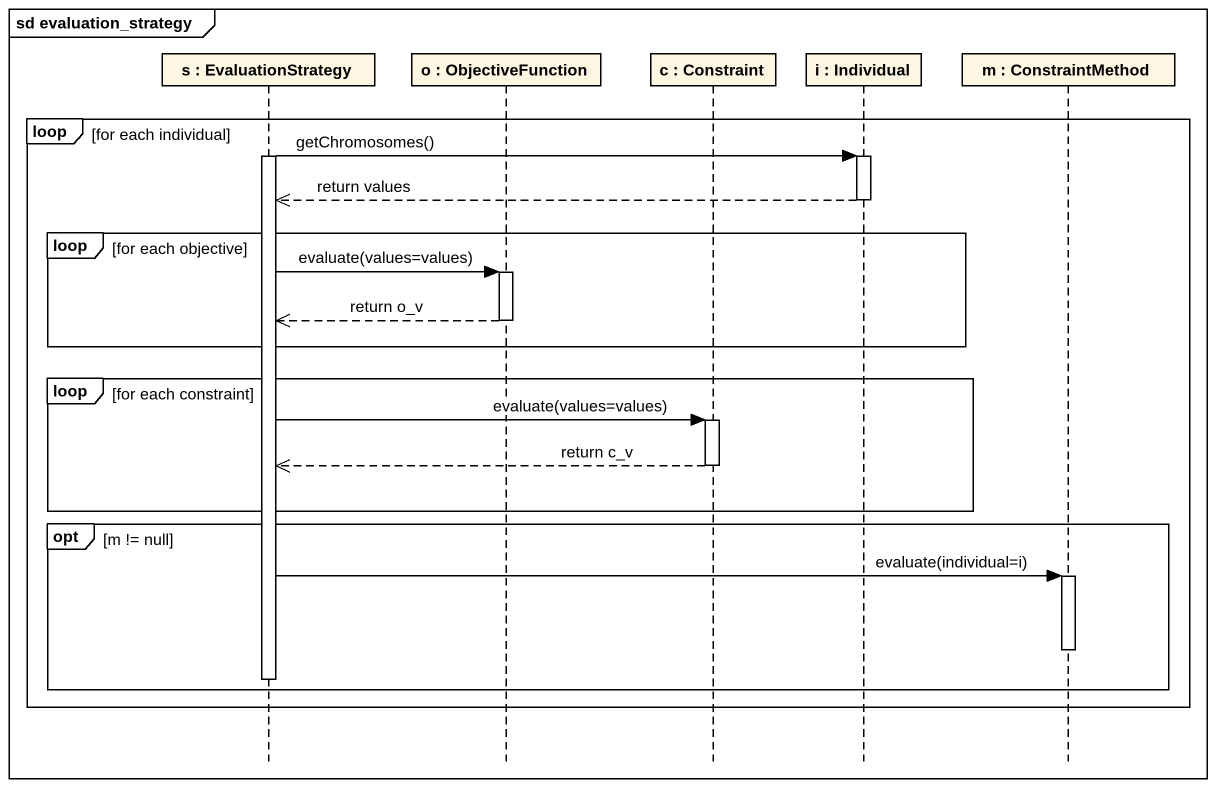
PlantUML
@startuml
mainframe sd evaluation_strategy
hide footbox
participant "s : EvaluationStrategy" as s
participant "o : ObjectiveFunction" as o_
participant "c : Constraint" as c
participant "i : Individual" as i
participant "m : ConstraintMethod" as m

loop for each individual
  activate s
  s -> i : getChromosomes()
  activate i
  i -->> s : return values
  deactivate i
  loop for each objective
    s -> o_ : evaluate(values=values)
    activate o_
    o_ -->> s : return o_v
    deactivate o_
  end
  loop for each constraint
    s -> c : evaluate(values=values)
    activate c
    c -->> s : return c_v
    deactivate c
  end
  opt m != null
    s -> m : evaluate(individual=i)
    activate m
    deactivate m
    deactivate s
  end
end
@enduml
